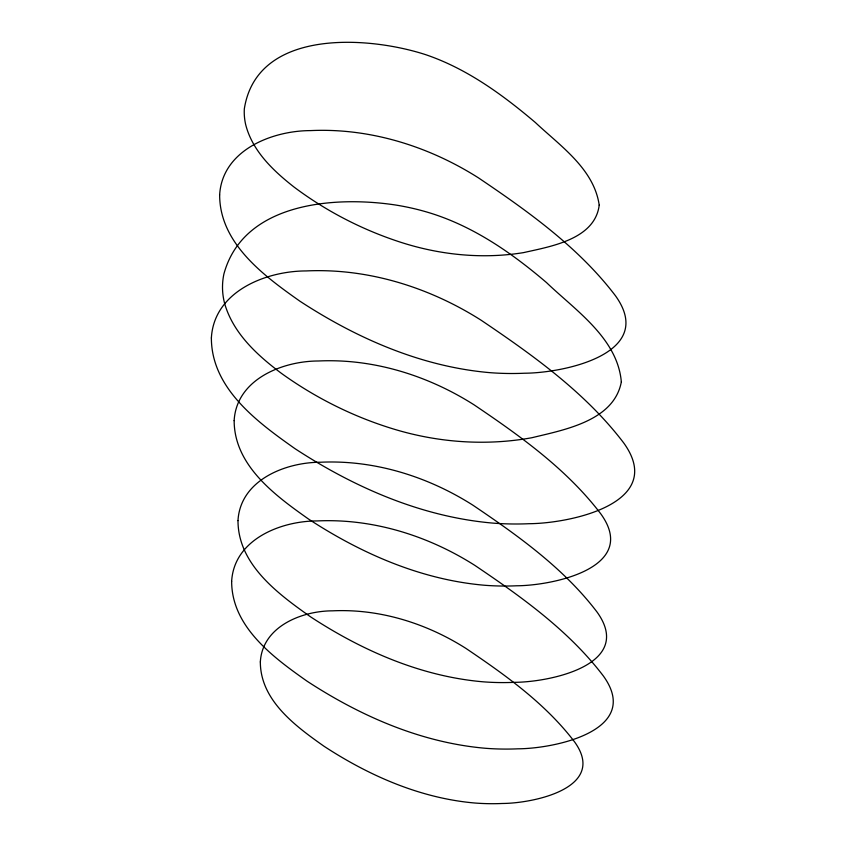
<?xml version="1.0" encoding="UTF-8"?>
<svg xmlns="http://www.w3.org/2000/svg" width="846" height="846" viewBox="0 0 846 846"><rect width="100%" height="100%" fill="white"/><g stroke="black" fill="none" stroke-linecap="round" stroke-linejoin="round"><path stroke-width="1.27" d="M211.373 337.966C211.405 388.504 257.618 422.281 294.937 448.623C354.241 487.412 421.541 516.906 492.742 523.092A170.564 98.474 0 0 0 529.014 523.706C569.982 523.473 667.071 503.359 623.809 443.061C585.612 392.777 533.033 355.278 481.141 320.232C429.292 287.291 367.894 268.045 306.167 270.932C265.739 270.984 213.985 291.489 211.373 337.966M219.643 194.95C219.674 243.458 264.026 275.881 299.854 301.155C356.779 338.389 421.371 366.699 489.707 372.642A163.701 94.519 0 0 0 524.531 373.223C563.838 373.001 657.025 353.702 615.507 295.825C578.854 247.561 528.38 211.563 478.572 177.935C428.806 146.305 369.871 127.841 310.63 130.601C271.83 130.654 222.149 150.334 219.643 194.95M231.645 581.371C231.677 626.928 273.332 657.374 306.982 681.125C360.449 716.086 421.118 742.682 485.297 748.266A153.761 88.777 0 0 0 518.006 748.816C554.934 748.594 642.452 730.468 603.462 676.113C569.03 630.778 521.622 596.969 474.849 565.382C428.097 535.677 372.748 518.334 317.102 520.935C280.661 520.977 234.004 539.462 231.645 581.371M234.152 420.61C234.183 465.543 275.278 495.587 308.473 519.01C361.21 553.506 421.065 579.743 484.377 585.242A151.677 87.572 0 0 0 516.642 585.781C553.073 585.569 639.407 567.687 600.946 514.061C566.979 469.35 520.216 435.997 474.067 404.832C427.96 375.529 373.35 358.418 318.456 360.988C282.511 361.031 236.478 379.262 234.152 420.61M237.99 520.607C238.012 564.61 278.249 594.019 310.746 616.956C362.384 650.722 420.98 676.409 482.971 681.802A148.505 85.742 0 0 0 514.558 682.331C550.228 682.119 634.754 664.618 597.096 612.113C563.838 568.332 518.059 535.677 472.872 505.168C427.727 476.478 374.27 459.727 320.528 462.233C285.324 462.286 240.264 480.137 237.99 520.607M260.335 661.932C260.357 700.435 295.582 726.185 324.029 746.257C369.226 775.814 420.515 798.296 474.775 803.013A129.988 75.051 0 0 0 502.418 803.478C533.636 803.298 607.629 787.975 574.667 742.016C545.554 703.692 505.485 675.108 465.935 648.406C426.416 623.301 379.621 608.634 332.584 610.833C301.779 610.875 262.334 626.495 260.335 661.932M599.211 205.144C594.95 239.333 550.894 246.429 523.558 252.616C482.749 259.278 440.607 255.037 401.321 242.464C362.849 230.091 326.397 211.32 294.059 187.061C273.364 170.829 252.51 151.17 245.731 124.827A166.62 96.201 0 0 1 244.325 108.859C256.951 28.246 368.126 35.849 425.919 54.747C466.992 68.727 502.556 94.689 535.338 122.49C560.253 145.935 593.998 168.851 599.211 205.144M621.334 381.895C613.985 421.022 564.229 429.821 531.859 437.731C485.752 446.096 437.837 442.595 393.094 428.88C353.258 416.697 315.463 397.832 281.644 373.52C257.67 355.595 233.623 333.81 224.825 304.19A187.738 108.394 0 0 1 222.699 292.071A189.134 109.197 0 0 1 223.904 273.977C243.447 202.268 334.921 195.733 395.896 205.06A166.525 96.137 0 0 1 424.533 211.373C470.524 224.275 510.624 251.907 546.548 282.617C575.629 310.514 617.569 338.305 621.334 381.895"/></g></svg>
